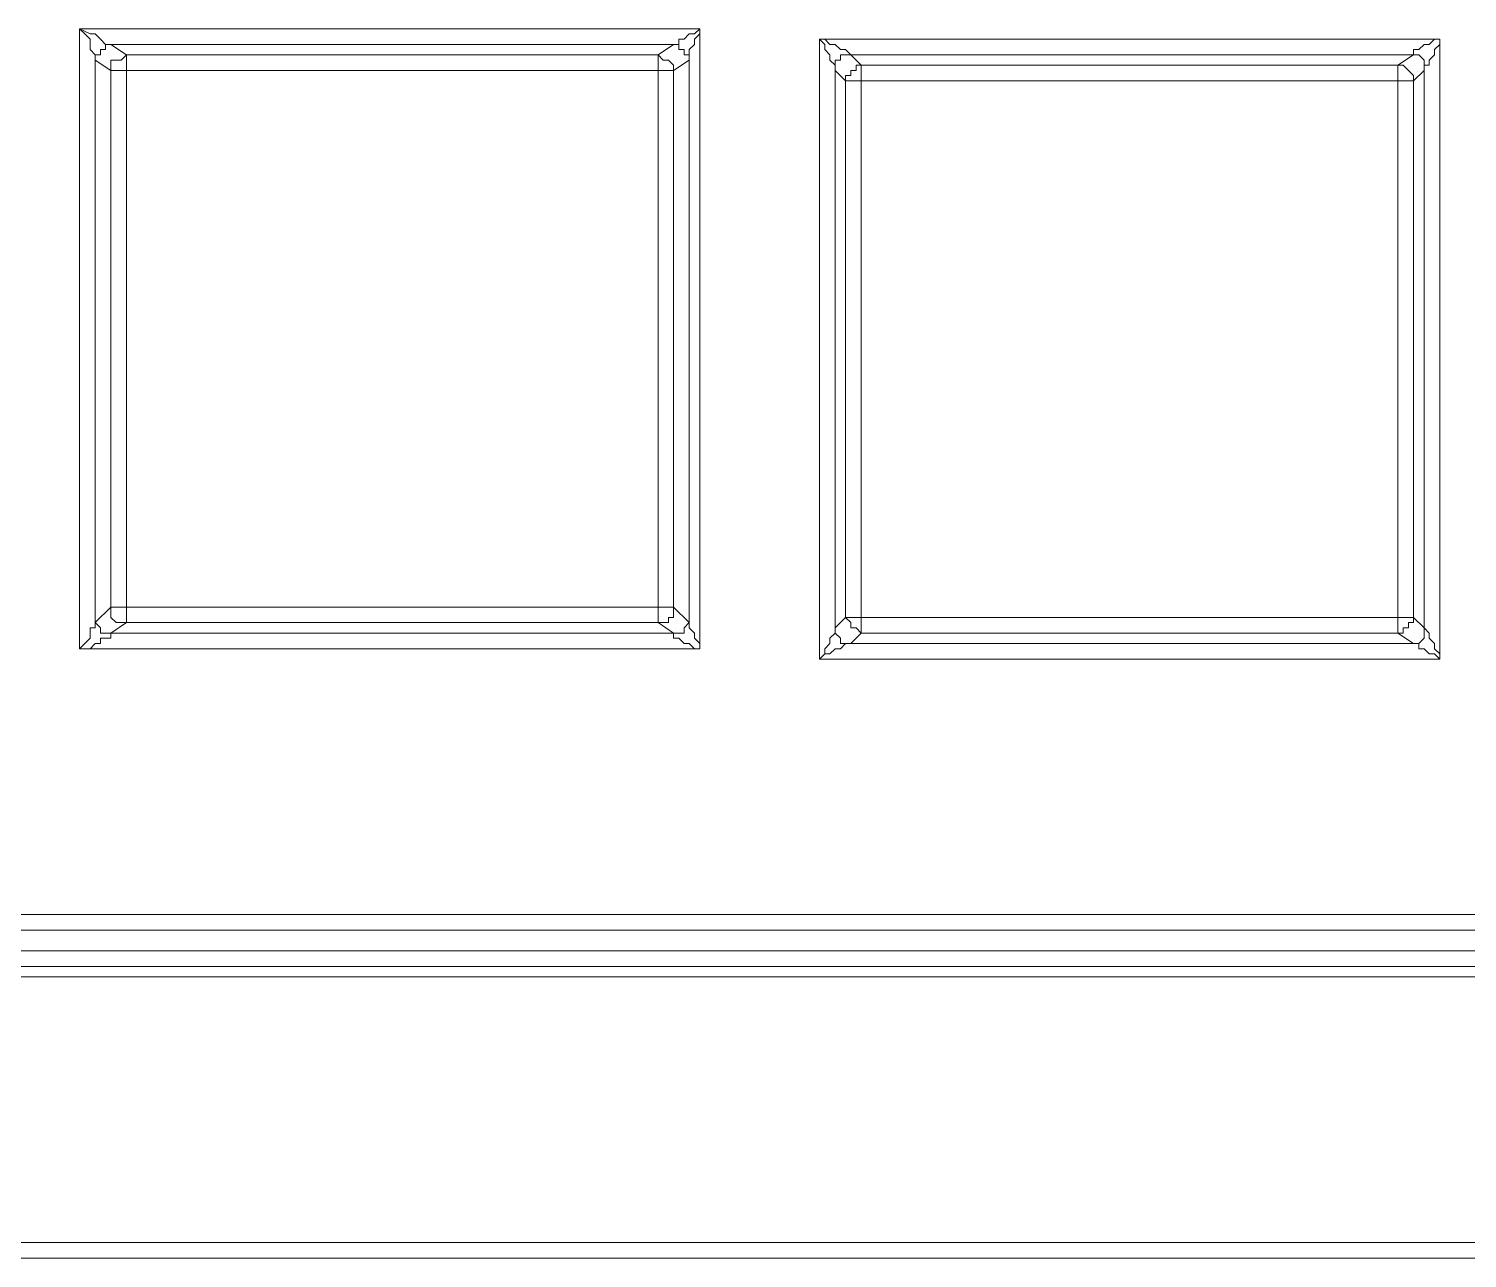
# Model space of a CAD drawing. Header units: centimetres. Extents: x -12.2 to 12.2, y -6.1 to 6.1.
# Drawn here: x -5.507 to -4.533, y -6.126 to -5.294 of the extents above; entities that cross this region are included whole.
import ezdxf

# ---------------------------------------------------------------- set-up
doc = ezdxf.new("R2010")
doc.units = ezdxf.units.CM
doc.header["$MEASUREMENT"] = 0
doc.layers.add('Camada 1', color=7, linetype='Continuous')

msp = doc.modelspace()

# ---------------------------------------------------------------- linework, layer by layer
at = {"layer": 'Camada 1', "lineweight": 9}
for points in [[(-5.47223, -5.29351), (-5.47223, -5.29351), (-5.05242, -5.29351), (-5.05242, -5.29351)], [(-5.47223, -5.71331), (-5.47223, -5.71331), (-5.47223, -5.29351), (-5.47223, -5.29351)], [(-5.05242, -5.29351), (-5.05242, -5.29351), (-5.05242, -5.71331), (-5.05242, -5.71331)], [(-5.07006, -5.30409), (-5.07006, -5.30409), (-5.45106, -5.30409), (-5.45106, -5.30409)], [(-5.45106, -5.30409), (-5.45106, -5.30409), (-5.44048, -5.31114), (-5.44048, -5.31114)], [(-5.08065, -5.31114), (-5.08065, -5.31114), (-5.07006, -5.30409), (-5.07006, -5.30409)], [(-4.97129, -5.30056), (-4.97129, -5.30056), (-4.55148, -5.30056), (-4.55148, -5.30056)], [(-4.97129, -5.72037), (-4.97129, -5.72037), (-4.97129, -5.30056), (-4.97129, -5.30056)], [(-4.55148, -5.30056), (-4.55148, -5.30056), (-4.55148, -5.72037), (-4.55148, -5.72037)], [(-5.46165, -5.31467), (-5.46165, -5.31467), (-5.46165, -5.69567), (-5.46165, -5.69567)], [(-5.45106, -5.32173), (-5.45106, -5.32173), (-5.46165, -5.31467), (-5.46165, -5.31467)], [(-5.44048, -5.31114), (-5.44048, -5.31114), (-5.08065, -5.31114), (-5.08065, -5.31114)], [(-5.05948, -5.31467), (-5.05948, -5.31467), (-5.07006, -5.32173), (-5.07006, -5.32173)], [(-5.05948, -5.69567), (-5.05948, -5.69567), (-5.05948, -5.31467), (-5.05948, -5.31467)], [(-4.56912, -5.31114), (-4.56912, -5.31114), (-4.95012, -5.31114), (-4.95012, -5.31114)], [(-4.95012, -5.31114), (-4.95012, -5.31114), (-4.94306, -5.3182), (-4.94306, -5.3182)], [(-4.5797, -5.3182), (-4.5797, -5.3182), (-4.56912, -5.31114), (-4.56912, -5.31114)], [(-5.45106, -5.68509), (-5.45106, -5.68509), (-5.45106, -5.32173), (-5.45106, -5.32173)], [(-5.44048, -5.32173), (-5.44048, -5.32173), (-5.44048, -5.68509), (-5.44048, -5.68509)], [(-5.08065, -5.32173), (-5.08065, -5.32173), (-5.44048, -5.32173), (-5.44048, -5.32173)], [(-5.08065, -5.68509), (-5.08065, -5.68509), (-5.08065, -5.32173), (-5.08065, -5.32173)], [(-5.07006, -5.32173), (-5.07006, -5.32173), (-5.07006, -5.68509), (-5.07006, -5.68509)], [(-4.9607, -5.32173), (-4.9607, -5.32173), (-4.9607, -5.6992), (-4.9607, -5.6992)], [(-4.95365, -5.32878), (-4.95365, -5.32878), (-4.9607, -5.32173), (-4.9607, -5.32173)], [(-4.94306, -5.3182), (-4.94306, -5.3182), (-4.5797, -5.3182), (-4.5797, -5.3182)], [(-4.56206, -5.32173), (-4.56206, -5.32173), (-4.56912, -5.32878), (-4.56912, -5.32878)], [(-4.56206, -5.6992), (-4.56206, -5.6992), (-4.56206, -5.32173), (-4.56206, -5.32173)], [(-4.95365, -5.69215), (-4.95365, -5.69215), (-4.95365, -5.32878), (-4.95365, -5.32878)], [(-4.5797, -5.32878), (-4.5797, -5.32878), (-4.94306, -5.32878), (-4.94306, -5.32878)], [(-4.94306, -5.32878), (-4.94306, -5.32878), (-4.94306, -5.69215), (-4.94306, -5.69215)], [(-4.5797, -5.69215), (-4.5797, -5.69215), (-4.5797, -5.32878), (-4.5797, -5.32878)], [(-4.56912, -5.32878), (-4.56912, -5.32878), (-4.56912, -5.69215), (-4.56912, -5.69215)], [(-5.46165, -5.69567), (-5.46165, -5.69567), (-5.45106, -5.68509), (-5.45106, -5.68509)], [(-5.44048, -5.68509), (-5.44048, -5.68509), (-5.08065, -5.68509), (-5.08065, -5.68509)], [(-5.07006, -5.68509), (-5.07006, -5.68509), (-5.05948, -5.69567), (-5.05948, -5.69567)], [(-5.44048, -5.69567), (-5.44048, -5.69567), (-5.45106, -5.70273), (-5.45106, -5.70273)], [(-5.08065, -5.69567), (-5.08065, -5.69567), (-5.44048, -5.69567), (-5.44048, -5.69567)], [(-5.07006, -5.70273), (-5.07006, -5.70273), (-5.08065, -5.69567), (-5.08065, -5.69567)], [(-4.9607, -5.6992), (-4.9607, -5.6992), (-4.95365, -5.69215), (-4.95365, -5.69215)], [(-4.94306, -5.69215), (-4.94306, -5.69215), (-4.5797, -5.69215), (-4.5797, -5.69215)], [(-4.56912, -5.69215), (-4.56912, -5.69215), (-4.56206, -5.6992), (-4.56206, -5.6992)], [(-5.45106, -5.70273), (-5.45106, -5.70273), (-5.07006, -5.70273), (-5.07006, -5.70273)], [(-4.94306, -5.70273), (-4.94306, -5.70273), (-4.95012, -5.70978), (-4.95012, -5.70978)], [(-4.5797, -5.70273), (-4.5797, -5.70273), (-4.94306, -5.70273), (-4.94306, -5.70273)], [(-4.56912, -5.70978), (-4.56912, -5.70978), (-4.5797, -5.70273), (-4.5797, -5.70273)], [(-5.05242, -5.71331), (-5.05242, -5.71331), (-5.47223, -5.71331), (-5.47223, -5.71331)], [(-4.95012, -5.70978), (-4.95012, -5.70978), (-4.56912, -5.70978), (-4.56912, -5.70978)], [(-4.55148, -5.72037), (-4.55148, -5.72037), (-4.97129, -5.72037), (-4.97129, -5.72037)], [(-11.83281, -5.89323), (-11.83281, -5.89323), (-3.97292, -5.89323), (-3.97292, -5.89323)], [(-3.97292, -5.90381), (-3.97292, -5.90381), (-11.83281, -5.90381), (-11.83281, -5.90381)], [(-3.94117, -5.91792), (-3.94117, -5.91792), (-11.86456, -5.91792), (-11.86456, -5.91792)], [(-11.86456, -5.92851), (-11.86456, -5.92851), (-3.94117, -5.92851), (-3.94117, -5.92851)], [(-3.94117, -5.93556), (-3.94117, -5.93556), (-11.86456, -5.93556), (-11.86456, -5.93556)], [(-11.86456, -6.11548), (-11.86456, -6.11548), (-3.94117, -6.11548), (-3.94117, -6.11548)], [(-3.94117, -6.12606), (-3.94117, -6.12606), (-11.86456, -6.12606), (-11.86456, -6.12606)]]:
    msp.add_open_spline(points, degree=3, dxfattribs=at)
for points, knots in [([(-5.46165, -5.31467), (-5.46165, -5.31467), (-5.46165, -5.31467), (-5.46165, -5.31467), (-5.46165, -5.31467), (-5.46165, -5.31114), (-5.46165, -5.31114), (-5.46165, -5.31114), (-5.46517, -5.30762), (-5.46517, -5.30762), (-5.46517, -5.30762), (-5.46517, -5.30409), (-5.46517, -5.30409), (-5.46517, -5.30409), (-5.46517, -5.30056), (-5.46517, -5.30056), (-5.46517, -5.30056), (-5.4687, -5.29703), (-5.4687, -5.29703), (-5.4687, -5.29703), (-5.47223, -5.29351), (-5.47223, -5.29351)], [0, 0, 0, 0, 0.142857, 0.142857, 0.142857, 0.285714, 0.285714, 0.285714, 0.428571, 0.428571, 0.428571, 0.571429, 0.571429, 0.571429, 0.714286, 0.714286, 0.714286, 0.857143, 0.857143, 0.857143, 1, 1, 1, 1]), ([(-5.47223, -5.29351), (-5.47223, -5.29351), (-5.46517, -5.29703), (-5.46517, -5.29703), (-5.46517, -5.29703), (-5.46165, -5.29703), (-5.46165, -5.29703), (-5.46165, -5.29703), (-5.45812, -5.30056), (-5.45812, -5.30056), (-5.45812, -5.30056), (-5.45459, -5.30409), (-5.45459, -5.30409), (-5.45459, -5.30409), (-5.45106, -5.30409), (-5.45106, -5.30409)], [0, 0, 0, 0, 0.2, 0.2, 0.2, 0.4, 0.4, 0.4, 0.6, 0.6, 0.6, 0.8, 0.8, 0.8, 1, 1, 1, 1]), ([(-5.07006, -5.30409), (-5.07006, -5.30409), (-5.07006, -5.30409), (-5.07006, -5.30409), (-5.07006, -5.30409), (-5.06654, -5.30409), (-5.06654, -5.30409), (-5.06654, -5.30409), (-5.06654, -5.30056), (-5.06654, -5.30056), (-5.06654, -5.30056), (-5.06301, -5.30056), (-5.06301, -5.30056), (-5.06301, -5.30056), (-5.05948, -5.29703), (-5.05948, -5.29703), (-5.05948, -5.29703), (-5.05595, -5.29703), (-5.05595, -5.29703), (-5.05595, -5.29703), (-5.05242, -5.29351), (-5.05242, -5.29351)], [0, 0, 0, 0, 0.142857, 0.142857, 0.142857, 0.285714, 0.285714, 0.285714, 0.428571, 0.428571, 0.428571, 0.571429, 0.571429, 0.571429, 0.714286, 0.714286, 0.714286, 0.857143, 0.857143, 0.857143, 1, 1, 1, 1]), ([(-5.05242, -5.29351), (-5.05242, -5.29351), (-5.05242, -5.29703), (-5.05242, -5.29703), (-5.05242, -5.29703), (-5.05595, -5.30056), (-5.05595, -5.30056), (-5.05595, -5.30056), (-5.05595, -5.30409), (-5.05595, -5.30409), (-5.05595, -5.30409), (-5.05948, -5.30762), (-5.05948, -5.30762), (-5.05948, -5.30762), (-5.05948, -5.31114), (-5.05948, -5.31114), (-5.05948, -5.31114), (-5.05948, -5.31467), (-5.05948, -5.31467)], [0, 0, 0, 0, 0.166667, 0.166667, 0.166667, 0.333333, 0.333333, 0.333333, 0.5, 0.5, 0.5, 0.666667, 0.666667, 0.666667, 0.833333, 0.833333, 0.833333, 1, 1, 1, 1]), ([(-5.45106, -5.30409), (-5.45106, -5.30409), (-5.45106, -5.30409), (-5.45106, -5.30409), (-5.45106, -5.30409), (-5.45459, -5.30409), (-5.45459, -5.30409), (-5.45459, -5.30409), (-5.45459, -5.30762), (-5.45459, -5.30762), (-5.45459, -5.30762), (-5.45812, -5.30762), (-5.45812, -5.30762), (-5.45812, -5.30762), (-5.45812, -5.31114), (-5.45812, -5.31114), (-5.45812, -5.31114), (-5.46165, -5.31114), (-5.46165, -5.31114), (-5.46165, -5.31114), (-5.46165, -5.31467), (-5.46165, -5.31467)], [0, 0, 0, 0, 0.142857, 0.142857, 0.142857, 0.285714, 0.285714, 0.285714, 0.428571, 0.428571, 0.428571, 0.571429, 0.571429, 0.571429, 0.714286, 0.714286, 0.714286, 0.857143, 0.857143, 0.857143, 1, 1, 1, 1]), ([(-5.07006, -5.30409), (-5.07006, -5.30409), (-5.07006, -5.30409), (-5.07006, -5.30409), (-5.07006, -5.30409), (-5.06654, -5.30409), (-5.06654, -5.30409), (-5.06654, -5.30409), (-5.06654, -5.30762), (-5.06654, -5.30762), (-5.06654, -5.30762), (-5.06301, -5.30762), (-5.06301, -5.30762), (-5.06301, -5.30762), (-5.06301, -5.31114), (-5.06301, -5.31114), (-5.06301, -5.31114), (-5.05948, -5.31114), (-5.05948, -5.31114), (-5.05948, -5.31114), (-5.05948, -5.31467), (-5.05948, -5.31467)], [0, 0, 0, 0, 0.142857, 0.142857, 0.142857, 0.285714, 0.285714, 0.285714, 0.428571, 0.428571, 0.428571, 0.571429, 0.571429, 0.571429, 0.714286, 0.714286, 0.714286, 0.857143, 0.857143, 0.857143, 1, 1, 1, 1]), ([(-4.9607, -5.32173), (-4.9607, -5.32173), (-4.9607, -5.3182), (-4.9607, -5.3182), (-4.9607, -5.3182), (-4.96423, -5.31467), (-4.96423, -5.31467), (-4.96423, -5.31467), (-4.96423, -5.31114), (-4.96423, -5.31114), (-4.96423, -5.31114), (-4.96776, -5.30762), (-4.96776, -5.30762), (-4.96776, -5.30762), (-4.96776, -5.30409), (-4.96776, -5.30409), (-4.96776, -5.30409), (-4.97129, -5.30056), (-4.97129, -5.30056)], [0, 0, 0, 0, 0.166667, 0.166667, 0.166667, 0.333333, 0.333333, 0.333333, 0.5, 0.5, 0.5, 0.666667, 0.666667, 0.666667, 0.833333, 0.833333, 0.833333, 1, 1, 1, 1]), ([(-4.97129, -5.30056), (-4.97129, -5.30056), (-4.96776, -5.30056), (-4.96776, -5.30056), (-4.96776, -5.30056), (-4.96423, -5.30409), (-4.96423, -5.30409), (-4.96423, -5.30409), (-4.9607, -5.30409), (-4.9607, -5.30409), (-4.9607, -5.30409), (-4.95717, -5.30762), (-4.95717, -5.30762), (-4.95717, -5.30762), (-4.95365, -5.30762), (-4.95365, -5.30762), (-4.95365, -5.30762), (-4.95012, -5.31114), (-4.95012, -5.31114)], [0, 0, 0, 0, 0.166667, 0.166667, 0.166667, 0.333333, 0.333333, 0.333333, 0.5, 0.5, 0.5, 0.666667, 0.666667, 0.666667, 0.833333, 0.833333, 0.833333, 1, 1, 1, 1]), ([(-4.56912, -5.31114), (-4.56912, -5.31114), (-4.56912, -5.31114), (-4.56912, -5.31114), (-4.56912, -5.31114), (-4.56912, -5.30762), (-4.56912, -5.30762), (-4.56912, -5.30762), (-4.56559, -5.30762), (-4.56559, -5.30762), (-4.56559, -5.30762), (-4.56206, -5.30409), (-4.56206, -5.30409), (-4.56206, -5.30409), (-4.55854, -5.30409), (-4.55854, -5.30409), (-4.55854, -5.30409), (-4.55501, -5.30056), (-4.55501, -5.30056), (-4.55501, -5.30056), (-4.55148, -5.30056), (-4.55148, -5.30056)], [0, 0, 0, 0, 0.142857, 0.142857, 0.142857, 0.285714, 0.285714, 0.285714, 0.428571, 0.428571, 0.428571, 0.571429, 0.571429, 0.571429, 0.714286, 0.714286, 0.714286, 0.857143, 0.857143, 0.857143, 1, 1, 1, 1]), ([(-4.55148, -5.30056), (-4.55148, -5.30056), (-4.55148, -5.30409), (-4.55148, -5.30409), (-4.55148, -5.30409), (-4.55501, -5.30762), (-4.55501, -5.30762), (-4.55501, -5.30762), (-4.55501, -5.31114), (-4.55501, -5.31114), (-4.55501, -5.31114), (-4.55854, -5.31467), (-4.55854, -5.31467), (-4.55854, -5.31467), (-4.55854, -5.3182), (-4.55854, -5.3182), (-4.55854, -5.3182), (-4.56206, -5.3182), (-4.56206, -5.3182), (-4.56206, -5.3182), (-4.56206, -5.32173), (-4.56206, -5.32173)], [0, 0, 0, 0, 0.142857, 0.142857, 0.142857, 0.285714, 0.285714, 0.285714, 0.428571, 0.428571, 0.428571, 0.571429, 0.571429, 0.571429, 0.714286, 0.714286, 0.714286, 0.857143, 0.857143, 0.857143, 1, 1, 1, 1]), ([(-5.44048, -5.31114), (-5.44048, -5.31114), (-5.44401, -5.31467), (-5.44401, -5.31467), (-5.44401, -5.31467), (-5.44754, -5.31467), (-5.44754, -5.31467), (-5.44754, -5.31467), (-5.45106, -5.31467), (-5.45106, -5.31467), (-5.45106, -5.31467), (-5.45106, -5.3182), (-5.45106, -5.3182), (-5.45106, -5.3182), (-5.45106, -5.32173), (-5.45106, -5.32173)], [0, 0, 0, 0, 0.2, 0.2, 0.2, 0.4, 0.4, 0.4, 0.6, 0.6, 0.6, 0.8, 0.8, 0.8, 1, 1, 1, 1]), ([(-5.44048, -5.31114), (-5.44048, -5.31114), (-5.44048, -5.31467), (-5.44048, -5.31467), (-5.44048, -5.31467), (-5.44048, -5.3182), (-5.44048, -5.3182), (-5.44048, -5.3182), (-5.44048, -5.32173), (-5.44048, -5.32173)], [0, 0, 0, 0, 0.333333, 0.333333, 0.333333, 0.666667, 0.666667, 0.666667, 1, 1, 1, 1]), ([(-5.08065, -5.31114), (-5.08065, -5.31114), (-5.07712, -5.31467), (-5.07712, -5.31467), (-5.07712, -5.31467), (-5.07359, -5.31467), (-5.07359, -5.31467), (-5.07359, -5.31467), (-5.07006, -5.3182), (-5.07006, -5.3182), (-5.07006, -5.3182), (-5.07006, -5.32173), (-5.07006, -5.32173)], [0, 0, 0, 0, 0.25, 0.25, 0.25, 0.5, 0.5, 0.5, 0.75, 0.75, 0.75, 1, 1, 1, 1]), ([(-5.08065, -5.31114), (-5.08065, -5.31114), (-5.08065, -5.31467), (-5.08065, -5.31467), (-5.08065, -5.31467), (-5.08065, -5.3182), (-5.08065, -5.3182), (-5.08065, -5.3182), (-5.08065, -5.32173), (-5.08065, -5.32173)], [0, 0, 0, 0, 0.333333, 0.333333, 0.333333, 0.666667, 0.666667, 0.666667, 1, 1, 1, 1]), ([(-4.95012, -5.31114), (-4.95012, -5.31114), (-4.95365, -5.31114), (-4.95365, -5.31114), (-4.95365, -5.31114), (-4.95717, -5.31114), (-4.95717, -5.31114), (-4.95717, -5.31114), (-4.95717, -5.31467), (-4.95717, -5.31467), (-4.95717, -5.31467), (-4.9607, -5.31467), (-4.9607, -5.31467), (-4.9607, -5.31467), (-4.9607, -5.3182), (-4.9607, -5.3182), (-4.9607, -5.3182), (-4.9607, -5.32173), (-4.9607, -5.32173)], [0, 0, 0, 0, 0.166667, 0.166667, 0.166667, 0.333333, 0.333333, 0.333333, 0.5, 0.5, 0.5, 0.666667, 0.666667, 0.666667, 0.833333, 0.833333, 0.833333, 1, 1, 1, 1]), ([(-4.56206, -5.32173), (-4.56206, -5.32173), (-4.56206, -5.3182), (-4.56206, -5.3182), (-4.56206, -5.3182), (-4.56206, -5.31467), (-4.56206, -5.31467), (-4.56206, -5.31467), (-4.56559, -5.31114), (-4.56559, -5.31114), (-4.56559, -5.31114), (-4.56912, -5.31114), (-4.56912, -5.31114)], [0, 0, 0, 0, 0.25, 0.25, 0.25, 0.5, 0.5, 0.5, 0.75, 0.75, 0.75, 1, 1, 1, 1]), ([(-5.45106, -5.32173), (-5.45106, -5.32173), (-5.45106, -5.32173), (-5.45106, -5.32173), (-5.45106, -5.32173), (-5.44754, -5.32173), (-5.44754, -5.32173), (-5.44754, -5.32173), (-5.44401, -5.32173), (-5.44401, -5.32173), (-5.44401, -5.32173), (-5.44048, -5.32173), (-5.44048, -5.32173)], [0, 0, 0, 0, 0.25, 0.25, 0.25, 0.5, 0.5, 0.5, 0.75, 0.75, 0.75, 1, 1, 1, 1]), ([(-5.08065, -5.32173), (-5.08065, -5.32173), (-5.07712, -5.32173), (-5.07712, -5.32173), (-5.07712, -5.32173), (-5.07359, -5.32173), (-5.07359, -5.32173), (-5.07359, -5.32173), (-5.07006, -5.32173), (-5.07006, -5.32173)], [0, 0, 0, 0, 0.333333, 0.333333, 0.333333, 0.666667, 0.666667, 0.666667, 1, 1, 1, 1]), ([(-4.94306, -5.3182), (-4.94306, -5.3182), (-4.94306, -5.3182), (-4.94306, -5.3182), (-4.94306, -5.3182), (-4.94659, -5.3182), (-4.94659, -5.3182), (-4.94659, -5.3182), (-4.94659, -5.32173), (-4.94659, -5.32173), (-4.94659, -5.32173), (-4.95012, -5.32173), (-4.95012, -5.32173), (-4.95012, -5.32173), (-4.95012, -5.32526), (-4.95012, -5.32526), (-4.95012, -5.32526), (-4.95365, -5.32526), (-4.95365, -5.32526), (-4.95365, -5.32526), (-4.95365, -5.32878), (-4.95365, -5.32878)], [0, 0, 0, 0, 0.142857, 0.142857, 0.142857, 0.285714, 0.285714, 0.285714, 0.428571, 0.428571, 0.428571, 0.571429, 0.571429, 0.571429, 0.714286, 0.714286, 0.714286, 0.857143, 0.857143, 0.857143, 1, 1, 1, 1]), ([(-4.94306, -5.3182), (-4.94306, -5.3182), (-4.94306, -5.3182), (-4.94306, -5.3182), (-4.94306, -5.3182), (-4.94306, -5.32173), (-4.94306, -5.32173), (-4.94306, -5.32173), (-4.94306, -5.32526), (-4.94306, -5.32526), (-4.94306, -5.32526), (-4.94306, -5.32878), (-4.94306, -5.32878)], [0, 0, 0, 0, 0.25, 0.25, 0.25, 0.5, 0.5, 0.5, 0.75, 0.75, 0.75, 1, 1, 1, 1]), ([(-4.56912, -5.32878), (-4.56912, -5.32878), (-4.56912, -5.32526), (-4.56912, -5.32526), (-4.56912, -5.32526), (-4.57265, -5.32173), (-4.57265, -5.32173), (-4.57265, -5.32173), (-4.57617, -5.3182), (-4.57617, -5.3182), (-4.57617, -5.3182), (-4.5797, -5.3182), (-4.5797, -5.3182)], [0, 0, 0, 0, 0.25, 0.25, 0.25, 0.5, 0.5, 0.5, 0.75, 0.75, 0.75, 1, 1, 1, 1]), ([(-4.5797, -5.3182), (-4.5797, -5.3182), (-4.5797, -5.3182), (-4.5797, -5.3182), (-4.5797, -5.3182), (-4.5797, -5.32173), (-4.5797, -5.32173), (-4.5797, -5.32173), (-4.5797, -5.32526), (-4.5797, -5.32526), (-4.5797, -5.32526), (-4.5797, -5.32878), (-4.5797, -5.32878)], [0, 0, 0, 0, 0.25, 0.25, 0.25, 0.5, 0.5, 0.5, 0.75, 0.75, 0.75, 1, 1, 1, 1]), ([(-4.94306, -5.32878), (-4.94306, -5.32878), (-4.94306, -5.32878), (-4.94306, -5.32878), (-4.94306, -5.32878), (-4.94659, -5.32878), (-4.94659, -5.32878), (-4.94659, -5.32878), (-4.95012, -5.32878), (-4.95012, -5.32878), (-4.95012, -5.32878), (-4.95365, -5.32878), (-4.95365, -5.32878)], [0, 0, 0, 0, 0.25, 0.25, 0.25, 0.5, 0.5, 0.5, 0.75, 0.75, 0.75, 1, 1, 1, 1]), ([(-4.56912, -5.32878), (-4.56912, -5.32878), (-4.56912, -5.32878), (-4.56912, -5.32878), (-4.56912, -5.32878), (-4.57265, -5.32878), (-4.57265, -5.32878), (-4.57265, -5.32878), (-4.57617, -5.32878), (-4.57617, -5.32878), (-4.57617, -5.32878), (-4.5797, -5.32878), (-4.5797, -5.32878)], [0, 0, 0, 0, 0.25, 0.25, 0.25, 0.5, 0.5, 0.5, 0.75, 0.75, 0.75, 1, 1, 1, 1]), ([(-5.45106, -5.68509), (-5.45106, -5.68509), (-5.45106, -5.68862), (-5.45106, -5.68862), (-5.45106, -5.68862), (-5.45106, -5.69215), (-5.45106, -5.69215), (-5.45106, -5.69215), (-5.44754, -5.69567), (-5.44754, -5.69567), (-5.44754, -5.69567), (-5.44401, -5.69567), (-5.44401, -5.69567), (-5.44401, -5.69567), (-5.44048, -5.69567), (-5.44048, -5.69567)], [0, 0, 0, 0, 0.2, 0.2, 0.2, 0.4, 0.4, 0.4, 0.6, 0.6, 0.6, 0.8, 0.8, 0.8, 1, 1, 1, 1]), ([(-5.45106, -5.68509), (-5.45106, -5.68509), (-5.45106, -5.68509), (-5.45106, -5.68509), (-5.45106, -5.68509), (-5.44754, -5.68509), (-5.44754, -5.68509), (-5.44754, -5.68509), (-5.44401, -5.68509), (-5.44401, -5.68509), (-5.44401, -5.68509), (-5.44048, -5.68509), (-5.44048, -5.68509)], [0, 0, 0, 0, 0.25, 0.25, 0.25, 0.5, 0.5, 0.5, 0.75, 0.75, 0.75, 1, 1, 1, 1]), ([(-5.44048, -5.68509), (-5.44048, -5.68509), (-5.44048, -5.68862), (-5.44048, -5.68862), (-5.44048, -5.68862), (-5.44048, -5.69215), (-5.44048, -5.69215), (-5.44048, -5.69215), (-5.44048, -5.69567), (-5.44048, -5.69567)], [0, 0, 0, 0, 0.333333, 0.333333, 0.333333, 0.666667, 0.666667, 0.666667, 1, 1, 1, 1]), ([(-5.08065, -5.69567), (-5.08065, -5.69567), (-5.07712, -5.69567), (-5.07712, -5.69567), (-5.07712, -5.69567), (-5.07359, -5.69567), (-5.07359, -5.69567), (-5.07359, -5.69567), (-5.07359, -5.69215), (-5.07359, -5.69215), (-5.07359, -5.69215), (-5.07006, -5.69215), (-5.07006, -5.69215), (-5.07006, -5.69215), (-5.07006, -5.68862), (-5.07006, -5.68862), (-5.07006, -5.68862), (-5.07006, -5.68509), (-5.07006, -5.68509)], [0, 0, 0, 0, 0.166667, 0.166667, 0.166667, 0.333333, 0.333333, 0.333333, 0.5, 0.5, 0.5, 0.666667, 0.666667, 0.666667, 0.833333, 0.833333, 0.833333, 1, 1, 1, 1]), ([(-5.08065, -5.68509), (-5.08065, -5.68509), (-5.08065, -5.68862), (-5.08065, -5.68862), (-5.08065, -5.68862), (-5.08065, -5.69215), (-5.08065, -5.69215), (-5.08065, -5.69215), (-5.08065, -5.69567), (-5.08065, -5.69567)], [0, 0, 0, 0, 0.333333, 0.333333, 0.333333, 0.666667, 0.666667, 0.666667, 1, 1, 1, 1]), ([(-5.08065, -5.68509), (-5.08065, -5.68509), (-5.07712, -5.68509), (-5.07712, -5.68509), (-5.07712, -5.68509), (-5.07359, -5.68509), (-5.07359, -5.68509), (-5.07359, -5.68509), (-5.07006, -5.68509), (-5.07006, -5.68509)], [0, 0, 0, 0, 0.333333, 0.333333, 0.333333, 0.666667, 0.666667, 0.666667, 1, 1, 1, 1]), ([(-5.47223, -5.71331), (-5.47223, -5.71331), (-5.4687, -5.70978), (-5.4687, -5.70978), (-5.4687, -5.70978), (-5.46517, -5.70626), (-5.46517, -5.70626), (-5.46517, -5.70626), (-5.46517, -5.70273), (-5.46517, -5.70273), (-5.46517, -5.70273), (-5.46517, -5.6992), (-5.46517, -5.6992), (-5.46517, -5.6992), (-5.46165, -5.6992), (-5.46165, -5.6992), (-5.46165, -5.6992), (-5.46165, -5.69567), (-5.46165, -5.69567)], [0, 0, 0, 0, 0.166667, 0.166667, 0.166667, 0.333333, 0.333333, 0.333333, 0.5, 0.5, 0.5, 0.666667, 0.666667, 0.666667, 0.833333, 0.833333, 0.833333, 1, 1, 1, 1]), ([(-5.46165, -5.69567), (-5.46165, -5.69567), (-5.46165, -5.69567), (-5.46165, -5.69567), (-5.46165, -5.69567), (-5.45812, -5.6992), (-5.45812, -5.6992), (-5.45812, -5.6992), (-5.45812, -5.70273), (-5.45812, -5.70273), (-5.45812, -5.70273), (-5.45459, -5.70273), (-5.45459, -5.70273), (-5.45459, -5.70273), (-5.45106, -5.70273), (-5.45106, -5.70273)], [0, 0, 0, 0, 0.2, 0.2, 0.2, 0.4, 0.4, 0.4, 0.6, 0.6, 0.6, 0.8, 0.8, 0.8, 1, 1, 1, 1]), ([(-5.07006, -5.70273), (-5.07006, -5.70273), (-5.07006, -5.70273), (-5.07006, -5.70273), (-5.07006, -5.70273), (-5.06654, -5.70273), (-5.06654, -5.70273), (-5.06654, -5.70273), (-5.06301, -5.70273), (-5.06301, -5.70273), (-5.06301, -5.70273), (-5.06301, -5.6992), (-5.06301, -5.6992), (-5.06301, -5.6992), (-5.05948, -5.69567), (-5.05948, -5.69567)], [0, 0, 0, 0, 0.2, 0.2, 0.2, 0.4, 0.4, 0.4, 0.6, 0.6, 0.6, 0.8, 0.8, 0.8, 1, 1, 1, 1]), ([(-5.05948, -5.69567), (-5.05948, -5.69567), (-5.05948, -5.69567), (-5.05948, -5.69567), (-5.05948, -5.69567), (-5.05948, -5.6992), (-5.05948, -5.6992), (-5.05948, -5.6992), (-5.05595, -5.70273), (-5.05595, -5.70273), (-5.05595, -5.70273), (-5.05595, -5.70626), (-5.05595, -5.70626), (-5.05595, -5.70626), (-5.05242, -5.70978), (-5.05242, -5.70978), (-5.05242, -5.70978), (-5.05242, -5.71331), (-5.05242, -5.71331)], [0, 0, 0, 0, 0.166667, 0.166667, 0.166667, 0.333333, 0.333333, 0.333333, 0.5, 0.5, 0.5, 0.666667, 0.666667, 0.666667, 0.833333, 0.833333, 0.833333, 1, 1, 1, 1]), ([(-4.95365, -5.69215), (-4.95365, -5.69215), (-4.95365, -5.69215), (-4.95365, -5.69215), (-4.95365, -5.69215), (-4.95012, -5.69567), (-4.95012, -5.69567), (-4.95012, -5.69567), (-4.95012, -5.6992), (-4.95012, -5.6992), (-4.95012, -5.6992), (-4.94659, -5.6992), (-4.94659, -5.6992), (-4.94659, -5.6992), (-4.94306, -5.70273), (-4.94306, -5.70273)], [0, 0, 0, 0, 0.2, 0.2, 0.2, 0.4, 0.4, 0.4, 0.6, 0.6, 0.6, 0.8, 0.8, 0.8, 1, 1, 1, 1]), ([(-4.94306, -5.69215), (-4.94306, -5.69215), (-4.94306, -5.69215), (-4.94306, -5.69215), (-4.94306, -5.69215), (-4.94659, -5.69215), (-4.94659, -5.69215), (-4.94659, -5.69215), (-4.95012, -5.69215), (-4.95012, -5.69215), (-4.95012, -5.69215), (-4.95365, -5.69215), (-4.95365, -5.69215)], [0, 0, 0, 0, 0.25, 0.25, 0.25, 0.5, 0.5, 0.5, 0.75, 0.75, 0.75, 1, 1, 1, 1]), ([(-4.94306, -5.69215), (-4.94306, -5.69215), (-4.94306, -5.69215), (-4.94306, -5.69215), (-4.94306, -5.69215), (-4.94306, -5.69567), (-4.94306, -5.69567), (-4.94306, -5.69567), (-4.94306, -5.6992), (-4.94306, -5.6992), (-4.94306, -5.6992), (-4.94306, -5.70273), (-4.94306, -5.70273)], [0, 0, 0, 0, 0.25, 0.25, 0.25, 0.5, 0.5, 0.5, 0.75, 0.75, 0.75, 1, 1, 1, 1]), ([(-4.56912, -5.69215), (-4.56912, -5.69215), (-4.56912, -5.69215), (-4.56912, -5.69215), (-4.56912, -5.69215), (-4.56912, -5.69567), (-4.56912, -5.69567), (-4.56912, -5.69567), (-4.57265, -5.69567), (-4.57265, -5.69567), (-4.57265, -5.69567), (-4.57265, -5.6992), (-4.57265, -5.6992), (-4.57265, -5.6992), (-4.57617, -5.6992), (-4.57617, -5.6992), (-4.57617, -5.6992), (-4.57617, -5.70273), (-4.57617, -5.70273), (-4.57617, -5.70273), (-4.5797, -5.70273), (-4.5797, -5.70273)], [0, 0, 0, 0, 0.142857, 0.142857, 0.142857, 0.285714, 0.285714, 0.285714, 0.428571, 0.428571, 0.428571, 0.571429, 0.571429, 0.571429, 0.714286, 0.714286, 0.714286, 0.857143, 0.857143, 0.857143, 1, 1, 1, 1]), ([(-4.5797, -5.69215), (-4.5797, -5.69215), (-4.5797, -5.69215), (-4.5797, -5.69215), (-4.5797, -5.69215), (-4.5797, -5.69567), (-4.5797, -5.69567), (-4.5797, -5.69567), (-4.5797, -5.6992), (-4.5797, -5.6992), (-4.5797, -5.6992), (-4.5797, -5.70273), (-4.5797, -5.70273)], [0, 0, 0, 0, 0.25, 0.25, 0.25, 0.5, 0.5, 0.5, 0.75, 0.75, 0.75, 1, 1, 1, 1]), ([(-4.56912, -5.69215), (-4.56912, -5.69215), (-4.56912, -5.69215), (-4.56912, -5.69215), (-4.56912, -5.69215), (-4.57265, -5.69215), (-4.57265, -5.69215), (-4.57265, -5.69215), (-4.57617, -5.69215), (-4.57617, -5.69215), (-4.57617, -5.69215), (-4.5797, -5.69215), (-4.5797, -5.69215)], [0, 0, 0, 0, 0.25, 0.25, 0.25, 0.5, 0.5, 0.5, 0.75, 0.75, 0.75, 1, 1, 1, 1]), ([(-5.45106, -5.70273), (-5.45106, -5.70273), (-5.45106, -5.70273), (-5.45106, -5.70273), (-5.45106, -5.70273), (-5.45106, -5.70626), (-5.45106, -5.70626), (-5.45106, -5.70626), (-5.45459, -5.70626), (-5.45459, -5.70626), (-5.45459, -5.70626), (-5.45812, -5.70626), (-5.45812, -5.70626), (-5.45812, -5.70626), (-5.45812, -5.70978), (-5.45812, -5.70978), (-5.45812, -5.70978), (-5.46165, -5.70978), (-5.46165, -5.70978), (-5.46165, -5.70978), (-5.46517, -5.71331), (-5.46517, -5.71331), (-5.46517, -5.71331), (-5.47223, -5.71331), (-5.47223, -5.71331)], [0, 0, 0, 0, 0.125, 0.125, 0.125, 0.25, 0.25, 0.25, 0.375, 0.375, 0.375, 0.5, 0.5, 0.5, 0.625, 0.625, 0.625, 0.75, 0.75, 0.75, 0.875, 0.875, 0.875, 1, 1, 1, 1]), ([(-5.05242, -5.71331), (-5.05242, -5.71331), (-5.05595, -5.71331), (-5.05595, -5.71331), (-5.05595, -5.71331), (-5.05948, -5.70978), (-5.05948, -5.70978), (-5.05948, -5.70978), (-5.06301, -5.70978), (-5.06301, -5.70978), (-5.06301, -5.70978), (-5.06654, -5.70626), (-5.06654, -5.70626), (-5.06654, -5.70626), (-5.07006, -5.70626), (-5.07006, -5.70626), (-5.07006, -5.70626), (-5.07006, -5.70273), (-5.07006, -5.70273)], [0, 0, 0, 0, 0.166667, 0.166667, 0.166667, 0.333333, 0.333333, 0.333333, 0.5, 0.5, 0.5, 0.666667, 0.666667, 0.666667, 0.833333, 0.833333, 0.833333, 1, 1, 1, 1]), ([(-4.97129, -5.72037), (-4.97129, -5.72037), (-4.96776, -5.71684), (-4.96776, -5.71684), (-4.96776, -5.71684), (-4.96776, -5.71331), (-4.96776, -5.71331), (-4.96776, -5.71331), (-4.96423, -5.70978), (-4.96423, -5.70978), (-4.96423, -5.70978), (-4.96423, -5.70626), (-4.96423, -5.70626), (-4.96423, -5.70626), (-4.9607, -5.70273), (-4.9607, -5.70273), (-4.9607, -5.70273), (-4.9607, -5.6992), (-4.9607, -5.6992)], [0, 0, 0, 0, 0.166667, 0.166667, 0.166667, 0.333333, 0.333333, 0.333333, 0.5, 0.5, 0.5, 0.666667, 0.666667, 0.666667, 0.833333, 0.833333, 0.833333, 1, 1, 1, 1]), ([(-4.9607, -5.6992), (-4.9607, -5.6992), (-4.9607, -5.70273), (-4.9607, -5.70273), (-4.9607, -5.70273), (-4.95717, -5.70626), (-4.95717, -5.70626), (-4.95717, -5.70626), (-4.95717, -5.70978), (-4.95717, -5.70978), (-4.95717, -5.70978), (-4.95365, -5.70978), (-4.95365, -5.70978), (-4.95365, -5.70978), (-4.95012, -5.70978), (-4.95012, -5.70978)], [0, 0, 0, 0, 0.2, 0.2, 0.2, 0.4, 0.4, 0.4, 0.6, 0.6, 0.6, 0.8, 0.8, 0.8, 1, 1, 1, 1]), ([(-4.56206, -5.6992), (-4.56206, -5.6992), (-4.56206, -5.70273), (-4.56206, -5.70273), (-4.56206, -5.70273), (-4.56206, -5.70626), (-4.56206, -5.70626), (-4.56206, -5.70626), (-4.56559, -5.70978), (-4.56559, -5.70978), (-4.56559, -5.70978), (-4.56912, -5.70978), (-4.56912, -5.70978)], [0, 0, 0, 0, 0.25, 0.25, 0.25, 0.5, 0.5, 0.5, 0.75, 0.75, 0.75, 1, 1, 1, 1]), ([(-4.56206, -5.6992), (-4.56206, -5.6992), (-4.56206, -5.6992), (-4.56206, -5.6992), (-4.56206, -5.6992), (-4.55854, -5.70273), (-4.55854, -5.70273), (-4.55854, -5.70273), (-4.55854, -5.70626), (-4.55854, -5.70626), (-4.55854, -5.70626), (-4.55501, -5.70978), (-4.55501, -5.70978), (-4.55501, -5.70978), (-4.55501, -5.71331), (-4.55501, -5.71331), (-4.55501, -5.71331), (-4.55148, -5.71684), (-4.55148, -5.71684), (-4.55148, -5.71684), (-4.55148, -5.72037), (-4.55148, -5.72037)], [0, 0, 0, 0, 0.142857, 0.142857, 0.142857, 0.285714, 0.285714, 0.285714, 0.428571, 0.428571, 0.428571, 0.571429, 0.571429, 0.571429, 0.714286, 0.714286, 0.714286, 0.857143, 0.857143, 0.857143, 1, 1, 1, 1]), ([(-4.95012, -5.70978), (-4.95012, -5.70978), (-4.95012, -5.70978), (-4.95012, -5.70978), (-4.95012, -5.70978), (-4.95365, -5.70978), (-4.95365, -5.70978), (-4.95365, -5.70978), (-4.95717, -5.71331), (-4.95717, -5.71331), (-4.95717, -5.71331), (-4.9607, -5.71331), (-4.9607, -5.71331), (-4.9607, -5.71331), (-4.96423, -5.71684), (-4.96423, -5.71684), (-4.96423, -5.71684), (-4.96776, -5.71684), (-4.96776, -5.71684), (-4.96776, -5.71684), (-4.97129, -5.72037), (-4.97129, -5.72037)], [0, 0, 0, 0, 0.142857, 0.142857, 0.142857, 0.285714, 0.285714, 0.285714, 0.428571, 0.428571, 0.428571, 0.571429, 0.571429, 0.571429, 0.714286, 0.714286, 0.714286, 0.857143, 0.857143, 0.857143, 1, 1, 1, 1]), ([(-4.55148, -5.72037), (-4.55148, -5.72037), (-4.55501, -5.71684), (-4.55501, -5.71684), (-4.55501, -5.71684), (-4.55854, -5.71684), (-4.55854, -5.71684), (-4.55854, -5.71684), (-4.56206, -5.71331), (-4.56206, -5.71331), (-4.56206, -5.71331), (-4.56559, -5.71331), (-4.56559, -5.71331), (-4.56559, -5.71331), (-4.56559, -5.70978), (-4.56559, -5.70978), (-4.56559, -5.70978), (-4.56912, -5.70978), (-4.56912, -5.70978)], [0, 0, 0, 0, 0.166667, 0.166667, 0.166667, 0.333333, 0.333333, 0.333333, 0.5, 0.5, 0.5, 0.666667, 0.666667, 0.666667, 0.833333, 0.833333, 0.833333, 1, 1, 1, 1])]:
    msp.add_open_spline(points, degree=3, knots=knots, dxfattribs=at)

doc.saveas('drawing.dxf')
